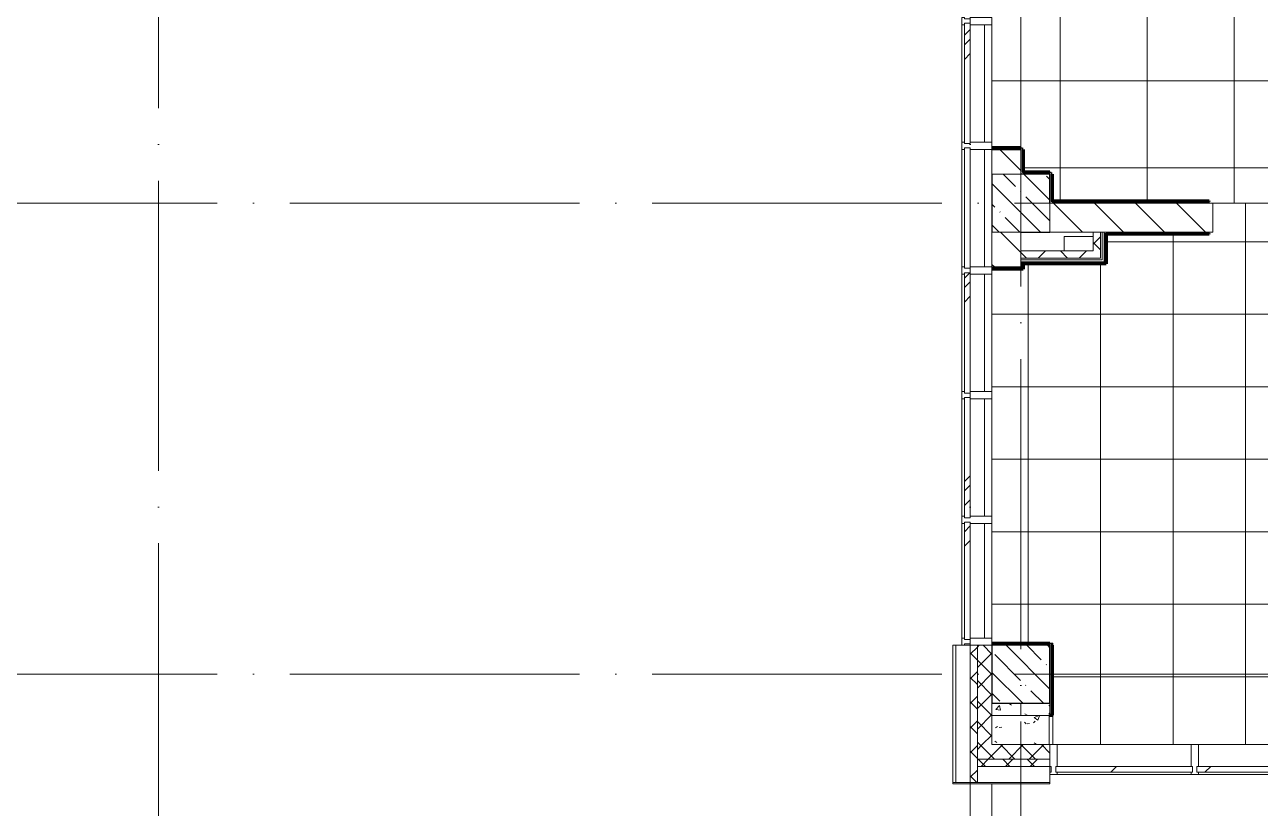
# Model space of a CAD drawing. Header units: millimetres. Extents: x -4370 to 196781, y -4577 to 61202.
# Drawn here: x 62626 to 71152, y 31601 to 37005 of the extents above; entities that cross this region are included whole.
import ezdxf

# ---------------------------------------------------------------- set-up
doc = ezdxf.new("R2010")
doc.units = ezdxf.units.MM
doc.linetypes.add('ADSK_Линия сетки', pattern=[2500, 2000, -250, 0, -250])
for name, color, linetype, lineweight in [('A-FLOR-____-OTLN', 192, 'Continuous', 9), ('A-FLOR-____-PATT', 8, 'Continuous', 9), ('A-GLAZ-____-MCUT', 151, 'Continuous', 9), ('A-GLAZ-____-OTLN', 151, 'Continuous', 9), ('A-GLAZ-CURT-OTLN', 52, 'Continuous', 9), ('A-GLAZ-CWMG-MCUT', 51, 'Continuous', 9), ('A-GLAZ-CWMG-OTLN', 51, 'Continuous', 9), ('A-WALL-____-MCUT', 113, 'Continuous', 9), ('A-WALL-____-PATT', 111, 'Continuous', 9), ('A-WALL-FNSH-MCUT', 113, 'Continuous', 9), ('I-WALL-____-OTLN', 2, 'Continuous', 9), ('S-COLS-____-MCUT', 52, 'Continuous', 9), ('S-COLS-____-OTLN', 52, 'Continuous', 9), ('S-GRID-____-OTLN', 1, 'Continuous', 9)]:
    doc.layers.add(name, color=color, linetype=linetype, lineweight=lineweight)
pattern_1 = [(135, (0, 0), (-141.42136, -141.42136), [])]
pattern_2 = [(50, (0, 0), (364.3679, -31.8783), [38.1, -419.1]), (355, (0, 0), (-70.4859, 382.1133), [30.48, -335.28]), (100.451, (30.36, -2.66), (293.885, 350.2334), [32.38, -356.18]), (46.184, (0, 101.6), (542.1585, -84.0858), [57.15, -628.65]), (96.636, (45.2, 94.6), (474.805, 494.8554), [48.57, -534.27]), (351.184, (0, 101.6), (474.81, 494.85), [45.72, -502.92]), (21, (50.8, 76.2), (303.2285, -204.5305), [38.1, -419.1]), (326, (50.8, 76.2), (123.6039, 368.376), [30.48, -335.28]), (71.451, (76.07, 59.16), (426.8341, 163.8427), [32.38, -356.18]), (37.5, (0, 0), (6.17665, 169.11015), [16.764, -314.452, 16.764, -323.596, -336.55]), (37.5, (0, 0), (6.17665, 169.11015), [-671.576, 16.764, -319.786]), (7.5, (0, 0), (133.63888, 200.3615), [16.764, -177.292, 16.764, -306.832, -128.27]), (7.5, (0, 0), (133.63888, 200.3615), [-517.652, 16.764, -111.506]), (327.5, (-113.28, 0), (271.18182, -11.45836), [16.764, -110.236, 16.764, -379.476, -525.78]), (327.5, (-113.28, 0), (271.18182, -11.45836), [-523.24, 16.764, -509.016]), (317.5, (-164.08, 0), (296.2585, 50.85285), [16.764, -148.336, 16.764, -246.38, -373.38]), (317.5, (-164.08, 0), (296.2585, 50.85285), [-428.244, 16.764, -356.616])]
pattern_3 = [(45, (0, 0), (-70.71068, 70.71068), []), (135, (0, 0), (-70.71068, -70.71068), [])]
pattern_4 = [(135, (0, 0), (-84.85281, -84.85281), []), (225, (0, 0), (84.85281, -84.85281), [])]
pattern_5 = [(45, (0, 0), (-141.42136, 141.42136), []), (135, (0, 0), (-141.42136, -141.42136), [])]

# ---------------------------------------------------------------- blocks, each defined once
blk = doc.blocks.new('BSC_Колонна _Прямоугольная - 400x400-V26-О_АИ_ПП_0_000_Целиком')
at = {"layer": 'S-COLS-____-OTLN', "lineweight": 5}
h = blk.add_hatch(dxfattribs=at)
h.set_pattern_fill('FP_51', color=256, style=0, pattern_type=2)
h.set_pattern_definition([(135, (-69499.98, -32525), (-142.5612, -142.5612), []), (135, (-69357.42, -32525), (-142.5612, -142.5612), [252.016, -50.403, 3.353, -47.05])])
h.paths.add_polyline_path([(-200, -200), (200, -200), (200, 200), (-200, 200)])
at = {"layer": 'S-COLS-____-MCUT', "color": 130, "lineweight": 25}
for p, q in [((200, 200), (-200, 200)), ((-200, 200), (-200, -200)), ((200, -200), (200, 200)), ((-200, -200), (200, -200))]:
    blk.add_line(p, q, dxfattribs=at)
blk = doc.blocks.new('PNS_Панель прямоугольная3 - Нр_Стекло - 40мм 2-36095771-О_АИ_ПП_0_000_Целиком')
at = {"layer": 'A-GLAZ-____-OTLN', "lineweight": 5}
h = blk.add_hatch(dxfattribs=at)
h.set_pattern_fill('FP_103', color=256, style=0, pattern_type=2)
h.set_pattern_definition([(225, (71360, 31750), (282.8427, -282.8427), [200, -600]), (225, (71560, 31850), (282.8427, -282.8427), [600, -200]), (225, (71160, 31950), (282.8427, -282.8427), [200, -600])])
h.paths.add_polyline_path([(-281.8, 0), (-545, 0), (-545, -40), (545, -40), (545, 0), (535, 0)])
at = {"layer": 'A-GLAZ-____-MCUT', "color": 10, "lineweight": 5}
for p, q in [((535, 0), (-545, 0)), ((-545, 0), (-545, -10)), ((-545, -40), (535, -40))]:
    blk.add_line(p, q, dxfattribs=at)
at = {"layer": 'A-GLAZ-____-OTLN', "color": 10, "lineweight": 5}
blk.add_line((-545, 0), (545, 0), dxfattribs=at)
blk = doc.blocks.new('PNS_Панель прямоугольная1 - Нр_Стекло - 40мм-36095779-О_АИ_ПП_0_000_Целиком')
at = {"layer": 'A-GLAZ-____-OTLN', "lineweight": 5}
h = blk.add_hatch(dxfattribs=at)
h.set_pattern_fill('FP_104', color=256, style=0, pattern_type=2)
h.set_pattern_definition([(225, (70312.5, 31750), (282.8427, -282.8427), [200, -600]), (225, (70512.5, 31850), (282.8427, -282.8427), [600, -200]), (225, (70112.5, 31950), (282.8427, -282.8427), [200, -600])])
h.paths.add_polyline_path([(-462.5, 0), (-472.5, 0), (-472.5, -40), (472.5, -40), (472.5, 0), (-87.4, 0)])
at = {"layer": 'A-GLAZ-____-MCUT', "color": 10, "lineweight": 5}
for p, q in [((462.5, 0), (-462.5, 0)), ((-462.5, -40), (462.5, -40))]:
    blk.add_line(p, q, dxfattribs=at)
at = {"layer": 'A-GLAZ-____-OTLN', "color": 10, "lineweight": 5}
blk.add_line((-472.5, 0), (472.5, 0), dxfattribs=at)
blk = doc.blocks.new('Прямоугольный импост - Импост структурный с накладкой - 190мм-36095551-О_АИ_ПП_0_000_Целиком')
at = {"layer": 'A-GLAZ-CWMG-MCUT', "color": 90}
for p, q in [((-50, 40), (-50, 190)), ((-50, 190), (0, 190)), ((0, 190), (0, 40)), ((-40, 40), (-50, 40)), ((-50, -17), (-50, 0)), ((-50, 0), (-40, 0)), ((-40, 0), (-40, 40)), ((-10, 40), (-10, 0)), ((0, 40), (-10, 40)), ((-10, 0), (0, 0)), ((0, 0), (0, -17)), ((0, -17), (-50, -17))]:
    blk.add_line(p, q, dxfattribs=at)
blk = doc.blocks.new('Прямоугольный импост - Импост структурный с накладкой - 190мм-36095526-О_АИ_ПП_0_000_Целиком')
at = {"layer": 'A-GLAZ-CWMG-MCUT', "color": 90}
for p, q in [((-25, 40), (-25, 190)), ((-25, 190), (25, 190)), ((25, 190), (25, 40)), ((-15, 40), (-25, 40)), ((-25, -17), (-25, 0)), ((-25, 0), (-15, 0)), ((-15, 0), (-15, 40)), ((15, 40), (15, 0)), ((25, 40), (15, 40)), ((15, 0), (25, 0)), ((25, 0), (25, -17)), ((25, -17), (-25, -17))]:
    blk.add_line(p, q, dxfattribs=at)
blk = doc.blocks.new('Прямоугольный импост - Импост структурный с накладкой - 190мм-36095752-О_АИ_ПП_0_000_Целиком')
at = {"layer": 'A-GLAZ-CWMG-OTLN', "color": 10, "lineweight": 5}
for p, q in [((70675, 32040), (69750, 32040)), ((70675, 31833), (69750, 31833))]:
    blk.add_line(p, q, dxfattribs=at)
blk = doc.blocks.new('Прямоугольный импост - Импост структурный с накладкой - 190мм-36095753-О_АИ_ПП_0_000_Целиком')
at = {"layer": 'A-GLAZ-CWMG-OTLN', "color": 10, "lineweight": 5}
for p, q in [((71805, 32040), (70725, 32040)), ((71610, 31833), (70725, 31833)), ((71805, 31833), (71650, 31833)), ((71805, 31850), (71805, 31833))]:
    blk.add_line(p, q, dxfattribs=at)
blk = doc.blocks.new('PNS_Панель прямоугольная2 - Нр_Стекло - 40мм-V72-О_АИ_ПП_0_000_Целиком')
at = {"layer": 'A-GLAZ-____-OTLN', "lineweight": 5}
h = blk.add_hatch(dxfattribs=at)
h.set_pattern_fill('FP_117', color=256, style=0, pattern_type=2)
h.set_pattern_definition([(135, (36500, -69209.98), (-282.8427, -282.8427), [200, -600]), (135, (36600, -69409.98), (-282.8427, -282.8427), [600, -200]), (135, (36700, -69009.98), (-282.8427, -282.8427), [200, -600])])
h.paths.add_polyline_path([(415, 0), (415, 40), (-415, 40), (-415, 0), (405, 0)])
at = {"layer": 'A-GLAZ-____-MCUT', "color": 10, "lineweight": 5}
for p, q in [((-405, 40), (405, 40)), ((405, 0), (-405, 0))]:
    blk.add_line(p, q, dxfattribs=at)
at = {"layer": 'A-GLAZ-____-OTLN', "color": 10, "lineweight": 5}
blk.add_line((-415, 0), (415, 0), dxfattribs=at)
blk = doc.blocks.new('PNS_Панель прямоугольная4 - Нр_Металл - 40мм 2-36114740-О_АИ_ПП_0_000_Целиком')
at = {"layer": 'A-GLAZ-____-MCUT', "color": 10, "lineweight": 5}
for p, q in [((-405, 40), (405, 40)), ((405, 0), (-405, 0))]:
    blk.add_line(p, q, dxfattribs=at)
at = {"layer": 'A-GLAZ-____-OTLN', "color": 10, "lineweight": 5}
blk.add_line((-415, 0), (415, 0), dxfattribs=at)
blk = doc.blocks.new('PNS_Панель прямоугольная2 - Нр_Стекло - 40мм-V73-О_АИ_ПП_0_000_Целиком')
at = {"layer": 'A-GLAZ-____-OTLN', "lineweight": 5}
h = blk.add_hatch(dxfattribs=at)
h.set_pattern_fill('FP_118', color=256, style=0, pattern_type=2)
h.set_pattern_definition([(135, (34780, -69209.98), (-282.8427, -282.8427), [200, -600]), (135, (34880, -69409.98), (-282.8427, -282.8427), [600, -200]), (135, (34980, -69009.98), (-282.8427, -282.8427), [200, -600])])
h.paths.add_polyline_path([(415, 0), (415, 40), (-415, 40), (-415, 0), (405, 0)])
at = {"layer": 'A-GLAZ-____-MCUT', "color": 10, "lineweight": 5}
for p, q in [((-405, 40), (405, 40)), ((405, 0), (-405, 0))]:
    blk.add_line(p, q, dxfattribs=at)
at = {"layer": 'A-GLAZ-____-OTLN', "color": 10, "lineweight": 5}
blk.add_line((-415, 0), (415, 0), dxfattribs=at)
blk = doc.blocks.new('PNS_Панель прямоугольная2 - Нр_Стекло - 40мм-V74-О_АИ_ПП_0_000_Целиком')
at = {"layer": 'A-GLAZ-____-OTLN', "lineweight": 5}
h = blk.add_hatch(dxfattribs=at)
h.set_pattern_fill('FP_119', color=256, style=0, pattern_type=2)
h.set_pattern_definition([(135, (33920, -69209.98), (-282.8427, -282.8427), [200, -600]), (135, (34020, -69409.98), (-282.8427, -282.8427), [600, -200]), (135, (34120, -69009.98), (-282.8427, -282.8427), [200, -600])])
h.paths.add_polyline_path([(415, 0), (415, 40), (-415, 40), (-415, 0), (405, 0)])
at = {"layer": 'A-GLAZ-____-MCUT', "color": 10, "lineweight": 5}
for p, q in [((-405, 40), (405, 40)), ((405, 0), (-405, 0))]:
    blk.add_line(p, q, dxfattribs=at)
at = {"layer": 'A-GLAZ-____-OTLN', "color": 10, "lineweight": 5}
blk.add_line((-415, 0), (415, 0), dxfattribs=at)
blk = doc.blocks.new('PNS_Панель прямоугольная2 - Нр_Стекло - 40мм-V75-О_АИ_ПП_0_000_Целиком')
at = {"layer": 'A-GLAZ-____-OTLN', "lineweight": 5}
h = blk.add_hatch(dxfattribs=at)
h.set_pattern_fill('FP_120', color=256, style=0, pattern_type=2)
h.set_pattern_definition([(135, (33070, -69209.98), (-282.8427, -282.8427), [200, -600]), (135, (33170, -69409.98), (-282.8427, -282.8427), [600, -200]), (135, (33270, -69009.98), (-282.8427, -282.8427), [200, -600])])
h.paths.add_polyline_path([(405, 0), (405, 40), (-405, 40), (-405, 0), (395, 0)])
at = {"layer": 'A-GLAZ-____-MCUT', "color": 10, "lineweight": 5}
for p, q in [((-395, 40), (395, 40)), ((395, 0), (-395, 0))]:
    blk.add_line(p, q, dxfattribs=at)
at = {"layer": 'A-GLAZ-____-OTLN', "color": 10, "lineweight": 5}
blk.add_line((-405, 0), (405, 0), dxfattribs=at)
blk = doc.blocks.new('Прямоугольный импост - Импост структурный с накладкой - 190мм-21850607-О_АИ_ПП_0_000_Целиком')
at = {"layer": 'A-GLAZ-CWMG-MCUT', "color": 90}
for p, q in [((-50, 0), (-50, 17)), ((-50, 17), (0, 17)), ((-40, 0), (-50, 0)), ((-40, -40), (-40, 0)), ((0, 0), (-10, 0)), ((-10, 0), (-10, -40)), ((0, 17), (0, 0)), ((-50, -190), (-50, -40)), ((-50, -40), (-40, -40)), ((-10, -40), (0, -40)), ((0, -40), (0, -190)), ((0, -190), (-50, -190))]:
    blk.add_line(p, q, dxfattribs=at)
blk = doc.blocks.new('Прямоугольный импост - Импост структурный с накладкой - 160мм-36114464-О_АИ_ПП_0_000_Целиком')
at = {"layer": 'A-GLAZ-CWMG-OTLN', "color": 10, "lineweight": 5}
for p, q in [((69093, 42165), (69093, 41355)), ((69250, 42165), (69250, 41355))]:
    blk.add_line(p, q, dxfattribs=at)
blk = doc.blocks.new('Прямоугольный импост - Импост структурный с накладкой - 160мм-36114670-О_АИ_ПП_0_000_Целиком')
at = {"layer": 'A-GLAZ-CWMG-OTLN', "color": 10, "lineweight": 5}
for p, q in [((69093, 43005), (69093, 42215)), ((69250, 43005), (69250, 42215))]:
    blk.add_line(p, q, dxfattribs=at)
blk = doc.blocks.new('Прямоугольный импост - Импост структурный с накладкой - 190мм-21718787-О_АИ_ПП_0_000_Целиком')
at = {"layer": 'A-GLAZ-CWMG-MCUT', "color": 90}
for p, q in [((-25, 0), (-25, 17)), ((-25, 17), (25, 17)), ((-15, 0), (-25, 0)), ((-15, -40), (-15, 0)), ((25, 0), (15, 0)), ((15, 0), (15, -40)), ((25, 17), (25, 0)), ((-25, -190), (-25, -40)), ((-25, -40), (-15, -40)), ((15, -40), (25, -40)), ((25, -40), (25, -190)), ((25, -190), (-25, -190))]:
    blk.add_line(p, q, dxfattribs=at)
blk = doc.blocks.new('0083_СОШ675_АР_R22_rvt-1-О_АИ_ПП_0_000_Целиком')
at = {"layer": 'A-WALL-____-PATT', "lineweight": 5}
h = blk.add_hatch(dxfattribs=at)
h.set_pattern_fill('FP_1', color=10, style=0, pattern_type=2)
h.set_pattern_definition(pattern_4)
h.paths.add_polyline_path([(69150, 31780), (69200, 31780), (69200, 32725), (69150, 32725), (69150, 32040)])
h.paths.add_polyline_path([(69200, 43055), (69200, 43325), (69150, 43325), (69150, 43055)])
h = blk.add_hatch(dxfattribs=at)
h.set_pattern_fill('FP_6', color=10, style=0, pattern_type=2)
h.set_pattern_definition(pattern_3)
h.paths.add_polyline_path([(69300, 32040), (69300, 32725), (69200, 32725), (69200, 32040)])
h.paths.add_polyline_path([(69300, 43055), (69300, 43325), (69200, 43325), (69200, 43055)])
h = blk.add_hatch(dxfattribs=at)
h.set_pattern_fill('FP_4', color=10, style=0, pattern_type=2)
h.set_pattern_definition(pattern_1)
h.paths.add_polyline_path([(69300, 35335), (69500, 35335), (69500, 35575), (69300, 35575)])
h.paths.add_polyline_path([(69500, 35975), (69500, 36143.3), (69300, 36143.3), (69300, 35975)])
h = blk.add_hatch(dxfattribs=at)
h.set_pattern_fill('FP_4', color=10, style=0, pattern_type=2)
h.set_pattern_definition(pattern_1)
h.paths.add_polyline_path([(72370, 35574.9), (72370, 35774.9), (71875, 35774.9), (71875, 35574.9)])
h.paths.add_polyline_path([(70825, 35574.9), (70825, 35774.9), (69700, 35774.9), (69700, 35574.9), (70299.9, 35574.9)])
h = blk.add_hatch(dxfattribs=at)
h.set_pattern_fill('FP_56', color=252, style=0, pattern_type=2)
h.set_pattern_definition(pattern_5)
h.paths.add_polyline_path([(70048.5, 35395.4), (70048.5, 35574.9), (69998.5, 35574.9), (69998.5, 35395.4)])
h = blk.add_hatch(dxfattribs=at)
h.set_pattern_fill('FP_56', color=252, style=0, pattern_type=2)
h.set_pattern_definition(pattern_5)
h.paths.add_polyline_path([(69679, 35395.4), (69998.5, 35395.4), (69998.5, 35445.4), (69500, 35445.4), (69500, 35395.4)])
h = blk.add_hatch(dxfattribs=at)
h.set_pattern_fill('FP_5', color=10, style=0, pattern_type=2)
h.set_pattern_definition(pattern_2)
h.paths.add_polyline_path([(69300, 32240), (69500, 32240), (69500, 32325), (69300, 32325), (69300, 32276.5)])
h = blk.add_hatch(dxfattribs=at)
h.set_pattern_fill('FP_5', color=10, style=0, pattern_type=2)
h.set_pattern_definition(pattern_2)
h.paths.add_polyline_path([(69679, 32240), (69700, 32240), (69700, 32325), (69500, 32325), (69500, 32240)])
h = blk.add_hatch(dxfattribs=at)
h.set_pattern_fill('FP_5', color=10, style=0, pattern_type=2)
h.set_pattern_definition(pattern_2)
h.paths.add_polyline_path([(69300, 32040), (69696, 32040), (69696, 32240), (69300, 32240)])
h = blk.add_hatch(dxfattribs=at)
h.set_pattern_fill('FP_6', color=10, style=0, pattern_type=2)
h.set_pattern_definition(pattern_3)
h.paths.add_polyline_path([(69700, 31940), (69700, 32040), (69200, 32040), (69200, 31940), (69679, 31940)])
h = blk.add_hatch(dxfattribs=at)
h.set_pattern_fill('FP_1', color=10, style=0, pattern_type=2)
h.set_pattern_definition(pattern_4)
h.paths.add_polyline_path([(69700, 31890), (69700, 31940), (69200, 31940), (69200, 31890), (69679, 31890)])
at = {"layer": 'S-COLS-____-OTLN', "lineweight": 5}
h = blk.add_hatch(dxfattribs=at)
h.set_pattern_fill('FP_3', color=256, style=0, pattern_type=2)
h.set_pattern_definition([(135, (0, 0), (-142.5612, -142.5612), []), (135, (142.56, 0), (-142.5612, -142.5612), [252.016, -50.403, 3.353, -47.05])])
h.paths.add_polyline_path([(69368.5, 35575), (69700, 35575), (69700, 35975), (69300, 35975), (69300, 35575)])
at = {"layer": 'A-FLOR-____-OTLN', "color": 90}
for p, q in [((69798.5, 35445.4), (69798.5, 35545.4)), ((69798.5, 35545.4), (69998.5, 35545.4)), ((69300, 31770), (69300, 26895))]:
    blk.add_line(p, q, dxfattribs=at)
at = {"layer": 'A-WALL-____-MCUT', "color": 50, "lineweight": 13}
for p, q in [((69500, 36143.3), (69300, 36143.3)), ((69300, 36143.3), (69300, 35975)), ((69500, 35975), (69500, 36143.3)), ((70825, 35774.9), (69700, 35774.9)), ((70825, 35574.9), (70825, 35774.9)), ((69300, 35575), (69300, 35335)), ((69500, 35445.4), (69500, 35575)), ((69700, 35574.9), (70825, 35574.9)), ((69998.5, 35574.9), (69998.5, 35445.4)), ((70048.5, 35574.9), (69998.5, 35574.9)), ((70048.5, 35395.4), (70048.5, 35574.9)), ((69998.5, 35445.4), (69500, 35445.4)), ((69998.5, 35395.4), (69500, 35395.4)), ((69500, 35395.4), (69500, 35382.9)), ((69500, 35382.9), (69500, 35370.4)), ((70048.5, 35395.4), (69998.5, 35395.4)), ((69300, 35335), (69500, 35335)), ((69500, 35335), (69500, 35370.4)), ((69200, 32725), (69150, 32725)), ((69150, 32725), (69150, 32040)), ((69200, 32725), (69200, 32040)), ((69300, 32325), (69300, 32240)), ((69500, 32240), (69500, 32325)), ((69500, 32325), (69500, 32240)), ((69700, 32240), (69700, 32325)), ((69300, 32240), (69500, 32240)), ((69696, 32240), (69300, 32240)), ((69300, 32240), (69300, 32040)), ((69500, 32240), (69700, 32240)), ((69696, 32040), (69696, 32240)), ((69150, 31780), (69150, 32040)), ((69200, 31940), (69200, 32040)), ((69300, 32040), (69696, 32040)), ((69200, 31890), (69200, 31940)), ((69200, 31780), (69200, 31890)), ((69200, 31780), (69150, 31780)), ((69150, 31780), (69200, 31780))]:
    blk.add_line(p, q, dxfattribs=at)
at = {"layer": 'A-WALL-____-MCUT', "color": 10, "lineweight": 5}
for p, q in [((69300, 35975), (69500, 35975)), ((69700, 35774.9), (69700, 35574.9)), ((69500, 35575), (69300, 35575)), ((70061, 35382.9), (70061, 35574.9)), ((69500, 35445.4), (69500, 35395.4)), ((69998.5, 35382.9), (69500, 35382.9)), ((70048.5, 35382.9), (69998.5, 35382.9)), ((70061, 35382.9), (70048.5, 35382.9)), ((69050, 32725), (69050, 32040)), ((69050, 31780), (69050, 32040)), ((69200, 31940), (69700, 31940)), ((69200, 31890), (69700, 31890)), ((69050, 31780), (69030, 31780)), ((69030, 31780), (69050, 31780)), ((69150, 31780), (69050, 31780)), ((69050, 31780), (69150, 31780)), ((69200, 31780), (69700, 31780))]:
    blk.add_line(p, q, dxfattribs=at)
at = {"layer": 'A-WALL-____-MCUT', "color": 90}
for p, q in [((69150, 32725), (69050, 32725)), ((69300, 32725), (69200, 32725)), ((69300, 32040), (69300, 32325)), ((69700, 32040), (69300, 32040)), ((69700, 31940), (69700, 32040)), ((69700, 31890), (69700, 31940)), ((69700, 31780), (69700, 31890))]:
    blk.add_line(p, q, dxfattribs=at)
at = {"layer": 'A-WALL-FNSH-MCUT', "color": 90}
for p, q in [((70061, 35574.9), (70048.5, 35574.9)), ((70073.5, 35574.9), (70061, 35574.9)), ((70073.5, 35370.4), (70073.5, 35574.9)), ((69500, 35370.4), (69998.5, 35370.4)), ((69998.5, 35370.4), (70048.5, 35370.4)), ((70048.5, 35370.4), (70061, 35370.4)), ((70061, 35370.4), (70073.5, 35370.4)), ((69050, 32725), (69030, 32725)), ((69030, 32725), (69030, 32040)), ((69030, 32040), (69030, 31940)), ((69030, 31940), (69030, 31890)), ((69030, 31890), (69030, 31780)), ((69030, 31780), (69030, 31770)), ((69030, 31770), (69700, 31770)), ((69700, 31770), (69700, 31780))]:
    blk.add_line(p, q, dxfattribs=at)
at = {"layer": 'S-COLS-____-MCUT', "color": 130, "lineweight": 25}
for p, q in [((69300, 35975), (69300, 35575)), ((69700, 35975), (69500, 35975)), ((69700, 35774.9), (69700, 35975)), ((69500, 35575), (69700, 35575))]:
    blk.add_line(p, q, dxfattribs=at)
at = {"layer": 'S-COLS-____-OTLN', "color": 90}
for p, q in [((69500, 35975), (69300, 35975)), ((69700, 35575), (69700, 35774.9)), ((69300, 35575), (69500, 35575))]:
    blk.add_line(p, q, dxfattribs=at)
at = {"layer": 'A-GLAZ-CURT-OTLN', "color": 90, "lineweight": 9}
for name, p, rotation in [('PNS_Панель прямоугольная2 - Нр_Стекло - 40мм-V72-О_АИ_ПП_0_000_Целиком', (69110, 36600), 270), ('PNS_Панель прямоугольная4 - Нр_Металл - 40мм 2-36114740-О_АИ_ПП_0_000_Целиком', (69110, 35740), 270), ('PNS_Панель прямоугольная2 - Нр_Стекло - 40мм-V73-О_АИ_ПП_0_000_Целиком', (69110, 34880), 270), ('PNS_Панель прямоугольная2 - Нр_Стекло - 40мм-V74-О_АИ_ПП_0_000_Целиком', (69110, 34020), 270), ('PNS_Панель прямоугольная2 - Нр_Стекло - 40мм-V75-О_АИ_ПП_0_000_Целиком', (69110, 33170), 270), ('PNS_Панель прямоугольная1 - Нр_Стекло - 40мм-36095779-О_АИ_ПП_0_000_Целиком', (70212.5, 31850), 180), ('PNS_Панель прямоугольная3 - Нр_Стекло - 40мм 2-36095771-О_АИ_ПП_0_000_Целиком', (71260, 31850), 180)]:
    blk.add_blockref(name, p, dxfattribs=dict(at, rotation=rotation))
at = {"layer": 'A-GLAZ-CWMG-OTLN', "color": 90, "lineweight": 9, "extrusion": (0, 0, -1), "rotation": 270}
for name, p in [('Прямоугольный импост - Импост структурный с накладкой - 190мм-21718787-О_АИ_ПП_0_000_Целиком', (-69110, 37030)), ('Прямоугольный импост - Импост структурный с накладкой - 190мм-21718787-О_АИ_ПП_0_000_Целиком', (-69110, 36170)), ('Прямоугольный импост - Импост структурный с накладкой - 190мм-21718787-О_АИ_ПП_0_000_Целиком', (-69110, 35310)), ('Прямоугольный импост - Импост структурный с накладкой - 190мм-21718787-О_АИ_ПП_0_000_Целиком', (-69110, 34450)), ('Прямоугольный импост - Импост структурный с накладкой - 190мм-21718787-О_АИ_ПП_0_000_Целиком', (-69110, 33590)), ('Прямоугольный импост - Импост структурный с накладкой - 190мм-21850607-О_АИ_ПП_0_000_Целиком', (-69110, 32725))]:
    blk.add_blockref(name, p, dxfattribs=at)
at = {"layer": 'A-GLAZ-CWMG-OTLN', "color": 90, "lineweight": 9}
for name, p in [('Прямоугольный импост - Импост структурный с накладкой - 160мм-36114464-О_АИ_ПП_0_000_Целиком', (0, -5160)), ('Прямоугольный импост - Импост структурный с накладкой - 160мм-36114464-О_АИ_ПП_0_000_Целиком', (0, -6020)), ('Прямоугольный импост - Импост структурный с накладкой - 160мм-36114464-О_АИ_ПП_0_000_Целиком', (0, -6880)), ('Прямоугольный импост - Импост структурный с накладкой - 160мм-36114464-О_АИ_ПП_0_000_Целиком', (0, -7740)), ('Прямоугольный импост - Импост структурный с накладкой - 160мм-36114670-О_АИ_ПП_0_000_Целиком', (0, -9440)), ('Прямоугольный импост - Импост структурный с накладкой - 190мм-36095752-О_АИ_ПП_0_000_Целиком', (0, 0)), ('Прямоугольный импост - Импост структурный с накладкой - 190мм-36095753-О_АИ_ПП_0_000_Целиком', (0, 0))]:
    blk.add_blockref(name, p, dxfattribs=at)
at = {"layer": 'A-GLAZ-CWMG-OTLN', "color": 90, "lineweight": 9, "extrusion": (0, 0, -1)}
for name, p in [('Прямоугольный импост - Импост структурный с накладкой - 190мм-36095551-О_АИ_ПП_0_000_Целиком', (-69700, 31850)), ('Прямоугольный импост - Импост структурный с накладкой - 190мм-36095526-О_АИ_ПП_0_000_Целиком', (-70700, 31850))]:
    blk.add_blockref(name, p, dxfattribs=at)
at = {"layer": 'S-COLS-____-OTLN', "color": 90, "lineweight": 9}
blk.add_blockref('BSC_Колонна _Прямоугольная - 400x400-V26-О_АИ_ПП_0_000_Целиком', (69500, 32525), dxfattribs=at)

msp = doc.modelspace()

# ---------------------------------------------------------------- hatches: boundary and pattern name
at = {"layer": 'A-FLOR-____-PATT'}
h = msp.add_hatch(dxfattribs=at)
h.set_pattern_fill('FP_147', color=256, style=0, pattern_type=2)
h.set_pattern_definition([(90, (89570.3, 40817.5), (-600, 4e-14), []), (180, (89570.3, 40817.5), (-7e-14, -600), [])])
h.paths.add_polyline_path([(78993.203741, 35729.999414), (79365.303092, 35729.999414), (79365.303092, 36194.940333), (79370.303092, 36194.940919), (79370.303092, 36204.940919), (79380.303092, 36204.940919), (79380.303092, 36209.940919), (82237.46713, 36209.940919), (82237.46713, 36219.917875), (82247.46713, 36219.917875), (82247.46713, 36214.917875), (82752.46713, 36214.917875), (82752.46713, 36219.917875), (82762.46713, 36219.917875), (82762.46713, 36209.940919), (83149.978078, 36209.940919), (83149.978078, 36204.940919), (83159.978078, 36204.940919), (83159.978078, 36202.440919), (83164.978078, 36202.440919), (83164.978078, 35789.940919), (83399.978078, 35789.940919), (83399.978078, 35775), (85399.978078, 35775), (85399.978078, 35789.940919), (85514.978078, 35789.940919), (85514.978078, 36295), (85519.978078, 36295), (85519.978078, 36305), (85529.978078, 36305), (85529.978078, 36310), (87485, 36310), (87485, 36774.96615), (87500, 36774.96615), (87500, 39474.96615), (87485, 39474.96615), (87485, 39760.02363), (87339.978078, 39760.02363), (87339.978078, 39774.96615), (82049.978078, 39774.96615), (82049.978078, 39760.02363), (81549.978078, 39760.02363), (81549.978078, 39774.96615), (81548.498092, 39774.96615), (81548.4, 39774.941347), (80123.476171, 39774.96615), (80123.378079, 39774.941347), (78048.498092, 39774.96615), (78048.4, 39774.941347), (77999.978078, 39774.957906), (77999.978078, 39760.02363), (73930, 39760.02363), (73929.761457, 39765.023044), (73910, 39765.023044), (73910, 41999.999414), (73930, 41999.999414), (73930, 43499.999414), (73910, 43499.999414), (73910, 45690.000586), (73130, 45690.000586), (73129.953698, 45905), (70430, 45905), (70430, 45690.000586), (69732, 45690.000586), (69732, 45373.218741), (69727, 45373.218741), (69727, 45363.218741), (69717, 45363.218741), (69717, 45358.218741), (69515, 45358.218741), (69515, 43055.000586), (69510, 43055.000586), (69510, 43045.000586), (69500, 43045.000586), (69498.95826, 43040.000586), (69299.978078, 43040.000586), (69301.0199, 40190), (69699.978078, 40190), (69699.978078, 40185), (69709.978078, 40185), (69709.978078, 40175), (69714.978078, 40175), (69714.978078, 39774.999414), (69709.978078, 39774.999414), (69709.978078, 39765), (69699.978078, 39765), (69699.152134, 39760), (69300, 39760), (69299.978078, 36158.333919), (69499.978078, 36158.333919), (69500.550683, 36153.333919), (69509.978078, 36153.333919), (69509.978078, 36143.333919), (69514.978078, 36143.333333), (69514.978078, 35989.940919), (69699.978078, 35989.940919), (69699.978078, 35984.940919), (69709.978078, 35984.940919), (69709.978078, 35974.940919), (69714.978078, 35974.199416), (69714.978078, 35789.940919), (70800, 35789.940919), (70800, 35775), (71900, 35775), (71900, 35789.940919), (73434.978078, 35789.940919), (73434.978078, 36194.940333), (73439.978078, 36194.940919), (73439.978078, 36204.940919), (73449.978078, 36204.940919), (73449.978078, 36209.940919), (74999.978078, 36209.940919), (74999.978078, 36204.940919), (75009.978078, 36204.940333), (75009.978078, 36194.940919), (75014.978078, 36194.940333), (75014.978078, 35729.999414), (76509.407681, 35729.999414)])
h.paths.add_polyline_path([(80019.978079, 38831.909202), (79979.978079, 38831.909202), (79979.978079, 39749.398242), (80019.978079, 39749.398242), (80019.978079, 39673.798242)])
h.paths.add_polyline_path([(78145, 38831.909202), (78105, 38831.909202), (78105, 39749.398242), (78145, 39749.398242), (78145, 39484.955571)])
h = msp.add_hatch(dxfattribs=at)
h.set_pattern_fill('FP_221', color=256, style=0, pattern_type=2)
h.set_pattern_definition([(0, (72050, 34007.5), (0, 500), []), (90, (72050, 34007.5), (-500, 3e-14), [])])
h.paths.add_polyline_path([(70299.91753, 32039.999414), (71805, 32040), (71805.712173, 32265), (74584.978078, 32265), (74584.978078, 32724.999414), (74589.978078, 32725), (74590.495201, 32735), (74599.978078, 32735), (74601.054824, 32740), (74774.978078, 32740), (74774.978078, 35559.940919), (71900, 35559.940919), (71900, 35574.940333), (71875, 35574.940333), (71875, 35774.940919), (70825, 35774.940919), (70825, 35574.940333), (70800, 35574.940333), (70800, 35559.940919), (70088.478171, 35559.940919), (70088.478171, 35355.397106), (69514.978078, 35355.397106), (69514.978078, 35320.000586), (69300, 35320.000586), (69300, 32740.000586), (69720, 32739.999414), (69720, 32039.999414), (69750, 32039.999414)])
h.paths.add_polyline_path([(74299.983004, 32239.999414), (74300, 32240), (74025.61162, 32240)])
h.paths.add_polyline_path([(74774.978078, 35559.940919), (74789.978078, 35559.940919), (74789.978078, 35564.940919), (74774.978078, 35564.940919)])
at = {"layer": 'A-WALL-____-PATT'}
for points in [[(69499.978078, 36143.333919), (69499.978078, 36153.333919), (69299.978078, 36153.333919), (69299.978078, 36143.333919)], [(69509.978078, 35984.940919), (69509.978078, 36153.333919), (69499.978078, 36153.333919), (69499.978078, 35984.940919)], [(69699.978078, 35974.940919), (69699.978078, 35984.940919), (69499.978078, 35984.940919), (69499.978078, 35974.940919), (69678.968515, 35974.940919)], [(69709.978078, 35784.940919), (69709.978078, 35984.940919), (69699.978078, 35984.940919), (69699.978078, 35784.940919)], [(70083.478171, 35360.397106), (70083.478171, 35564.940919), (70073.478171, 35564.940919), (70073.478171, 35360.397106)], [(69499.978078, 35325.000586), (69499.978078, 35335.000586), (69299.978078, 35335.000586), (69299.978078, 35325.000586), (69368.48946, 35325.000586)], [(69509.978078, 35325.000586), (69509.978078, 35370.397106), (69499.978078, 35370.397106), (69499.978078, 35325.000586)], [(70073.478171, 35360.397106), (70073.478171, 35370.397106), (69509.978078, 35370.397106), (69509.978078, 35360.397106), (69989.44757, 35360.397106)], [(69678.968515, 32725.000586), (69700, 32725.000586), (69699.978078, 32735.000586), (69299.978078, 32735.000586), (69299.978078, 32725.000586)], [(69700, 32245), (69710, 32245), (69710, 32735.000586), (69700, 32735.000586), (69700, 32276.542441)]]:
    msp.add_hatch(color=7, dxfattribs=at).paths.add_polyline_path(points)
h = msp.add_hatch(color=7, dxfattribs=at)
h.paths.add_polyline_path([(73439.978078, 35774.940919), (73439.978078, 35784.940919), (71900, 35784.940919), (71900, 35774.940919)])
h.paths.add_polyline_path([(70299.91753, 35774.940919), (70800, 35774.940919), (70800, 35784.940919), (69699.978078, 35784.940919), (69699.978078, 35774.940919)])
h = msp.add_hatch(color=7, dxfattribs=at)
h.paths.add_polyline_path([(74025.61162, 35564.940919), (74789.978078, 35564.940919), (74789.978078, 35574.940919), (71900, 35574.940919), (71900, 35564.940919)])
h.paths.add_polyline_path([(70073.478171, 35564.940919), (70800, 35564.940919), (70800, 35574.940919), (70073.478171, 35574.940919)])

# ---------------------------------------------------------------- linework, layer by layer
at = {"layer": 'A-FLOR-____-OTLN'}
for p, q in [((69299.978078, 37005), (69299.978078, 36195)), ((70800, 35775), (71900, 35775)), ((69300, 35285), (69300, 34475)), ((69300, 34425), (69300, 33615)), ((69300, 33565), (69300, 32775)), ((69700, 32739.999414), (69720, 32739.999414)), ((69720, 32739.999414), (69720, 32039.999414))]:
    msp.add_line(p, q, dxfattribs=at)
at = {"layer": 'A-WALL-____-MCUT', "color": 7}
for p, q in [((69509.978078, 36153.333919), (69299.978078, 36153.333919)), ((69299.978078, 36153.333919), (69299.978078, 36143.333919)), ((69509.978078, 35984.940919), (69509.978078, 36153.333919)), ((69299.978078, 36143.333919), (69499.978078, 36143.333919)), ((69499.978078, 36143.333919), (69499.978078, 35974.940919)), ((69709.978078, 35984.940919), (69509.978078, 35984.940919)), ((69709.978078, 35784.940919), (69709.978078, 35984.940919)), ((69499.978078, 35974.940919), (69699.978078, 35974.940919)), ((69699.978078, 35974.940919), (69699.978078, 35774.940919)), ((69699.978078, 35774.940919), (70800, 35774.940919)), ((70800, 35784.940919), (69709.978078, 35784.940919)), ((70800, 35774.940919), (70800, 35784.940919)), ((70800, 35574.940919), (70073.478171, 35574.940919)), ((70073.478171, 35574.940919), (70073.478171, 35370.397106)), ((70083.478171, 35564.940919), (70800, 35564.940919)), ((70083.478171, 35360.397106), (70083.478171, 35564.940919)), ((70800, 35564.940919), (70800, 35574.940919)), ((69499.978078, 35335.000586), (69299.978078, 35335.000586)), ((69299.978078, 35335.000586), (69299.978078, 35325.000586)), ((69299.978078, 35325.000586), (69509.978078, 35325.000586)), ((69499.978078, 35370.397106), (69499.978078, 35335.000586)), ((70073.478171, 35370.397106), (69499.978078, 35370.397106)), ((69509.978078, 35325.000586), (69509.978078, 35360.397106)), ((69509.978078, 35360.397106), (70083.478171, 35360.397106)), ((69710, 32735.000586), (69299.978078, 32735.000586)), ((69299.978078, 32735.000586), (69299.978078, 32725.000586)), ((69710, 32245), (69710, 32735.000586)), ((69700, 32324.999414), (69700, 32245)), ((69700, 32245), (69710, 32245))]:
    msp.add_line(p, q, dxfattribs=at)
at = {"layer": 'A-WALL-____-MCUT'}
msp.add_line((70073.478171, 35564.940919), (70083.478171, 35564.940919), dxfattribs=at)
at = {"layer": 'I-WALL-____-OTLN', "color": 20, "lineweight": 90}
for p, q in [((69299.978078, 36158.333919), (69499.978078, 36158.333919)), ((69499.978078, 36153.333919), (69499.978078, 36158.333919)), ((69514.978078, 36143.333919), (69509.978078, 36143.333919)), ((69514.978078, 36143.333919), (69514.978078, 35989.940919)), ((69514.978078, 35989.940919), (69699.978078, 35989.940919)), ((69699.978078, 35984.940919), (69699.978078, 35989.940919)), ((69714.978078, 35974.940919), (69709.978078, 35974.940919)), ((69714.978078, 35974.940919), (69714.978078, 35789.940919)), ((69714.978078, 35789.940919), (70800, 35789.940919)), ((70800, 35784.940919), (70800, 35789.940919))]:
    msp.add_line(p, q, dxfattribs=at)
at = {"layer": 'I-WALL-____-OTLN', "color": 5, "lineweight": 90}
for p, q in [((70800, 35559.940919), (70088.478171, 35559.940919)), ((70088.478171, 35559.940919), (70088.478171, 35355.397106)), ((70800, 35559.940919), (70800, 35564.940919)), ((69514.978078, 35320.000586), (69299.978078, 35320.000586)), ((69499.978078, 35320.000586), (69499.978078, 35325.000586)), ((70088.478171, 35355.397106), (69509.978078, 35355.397106)), ((69514.978078, 35360.397106), (69514.978078, 35320.000586)), ((69299.978078, 32740.000586), (69700, 32740.000586)), ((69700, 32735.000586), (69700, 32740.000586)), ((69715, 32725.000586), (69710, 32725.000586)), ((69715, 32725.000586), (69715, 32242.5)), ((69700, 32242.5), (69715, 32242.5))]:
    msp.add_line(p, q, dxfattribs=at)
at = {"layer": 'S-GRID-____-OTLN', "linetype": 'ADSK_Линия сетки'}
for p, q in [((63549.999976, -3572.657751), (63549.999976, 60644.999414)), ((69150, -3572.657751), (69150, 60644.999414)), ((69500, -2302.657751), (69500, 60644.999414)), ((-3047.723308, 35775.000586), (156348.554077, 35775.000586)), ((-3047.723308, 32525.000984), (156348.554077, 32525.000984))]:
    msp.add_line(p, q, dxfattribs=at)

# ---------------------------------------------------------------- block references
at = {"lineweight": 5}
msp.add_blockref('0083_СОШ675_АР_R22_rvt-1-О_АИ_ПП_0_000_Целиком', (0, 0), dxfattribs=at)

doc.saveas('drawing.dxf')
